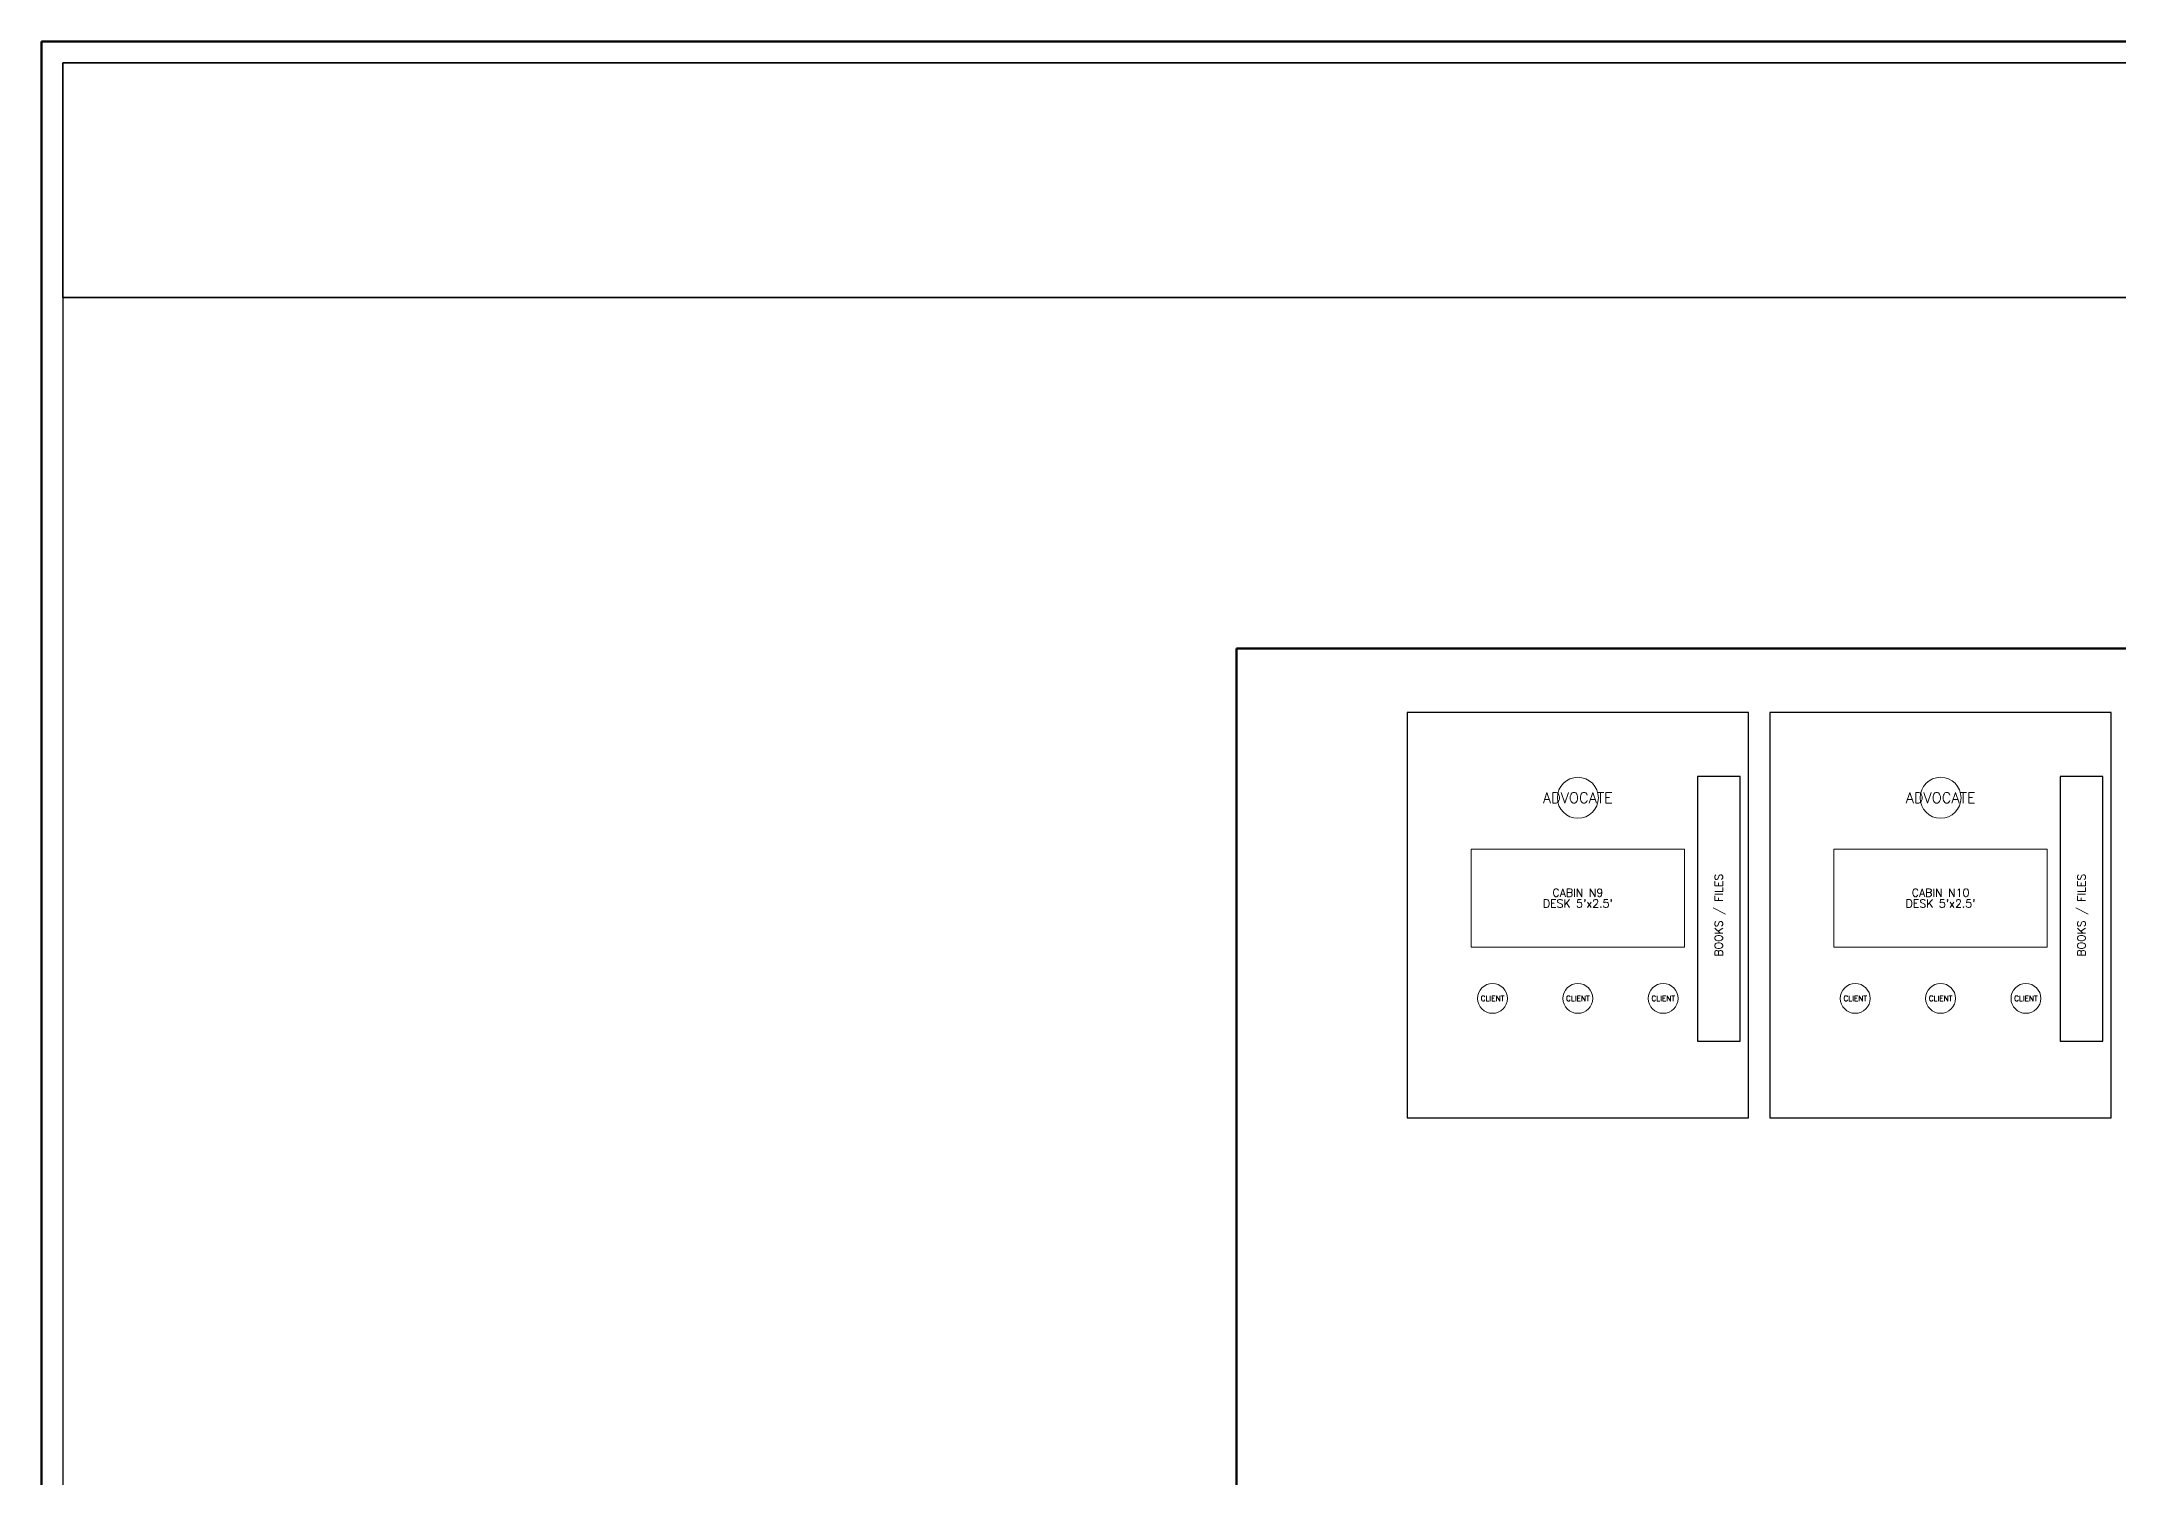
# Model space of a CAD drawing. Header units: inches. Extents: x 0 to 1800, y 0 to 1191.
# Drawn here: x 0 to 584, y 787 to 1191 of the extents above; entities that cross this region are included whole.
import ezdxf
from ezdxf.enums import TextEntityAlignment as Align

# ---------------------------------------------------------------- set-up
doc = ezdxf.new("R2010")
doc.units = ezdxf.units.IN
doc.header["$MEASUREMENT"] = 0
for name, color, linetype in [('A-DOOR', 2, 'Continuous'), ('A-FURN', 1, 'Continuous'), ('A-TTLB', 7, 'Continuous'), ('A-WALL', 7, 'Continuous')]:
    doc.layers.add(name, color=color, linetype=linetype)
doc.styles.add('SIMPLEX', font='simplex.shx')

msp = doc.modelspace()

# ---------------------------------------------------------------- linework, layer by layer
at = {"layer": 'A-DOOR', "lineweight": 30}
for p, q in [((384, 888), (420, 888)), ((486, 888), (522, 888))]:
    msp.add_line(p, q, dxfattribs=at)
at = {"layer": 'A-FURN'}
for p, q in [((477.6, 984), (465.6, 984)), ((465.6, 984), (465.6, 909.6)), ((477.6, 909.6), (477.6, 984)), ((579.6, 984), (567.6, 984)), ((567.6, 984), (567.6, 909.6)), ((579.6, 909.6), (579.6, 984)), ((465.6, 909.6), (477.6, 909.6)), ((567.6, 909.6), (579.6, 909.6))]:
    msp.add_line(p, q, dxfattribs=at)
at = {"layer": 'A-FURN', "lineweight": 20}
for p, q in [((462, 963.6), (402, 963.6)), ((402, 963.6), (402, 936)), ((462, 936), (462, 963.6)), ((564, 963.6), (504, 963.6)), ((504, 963.6), (504, 936)), ((564, 936), (564, 963.6)), ((402, 936), (462, 936)), ((504, 936), (564, 936))]:
    msp.add_line(p, q, dxfattribs=at)
for centre in [(432, 978), (534, 978)]:
    msp.add_circle(centre, 5.76, dxfattribs=at)
at = {"layer": 'A-FURN', "lineweight": 15}
for centre in [(408, 921.6), (432, 921.6), (456, 921.6), (510, 921.6), (534, 921.6), (558, 921.6)]:
    msp.add_circle(centre, 4.2, dxfattribs=at)
at = {"layer": 'A-TTLB', "lineweight": 50}
for p, q in [((1800, 1190.661), (0, 1190.661)), ((0, 1190.661), (0, 0))]:
    msp.add_line(p, q, dxfattribs=at)
at = {"layer": 'A-TTLB', "lineweight": 25}
for p, q in [((1794, 1184.661), (6, 1184.661)), ((6, 1184.661), (6, 6))]:
    msp.add_line(p, q, dxfattribs=at)
at = {"layer": 'A-TTLB', "lineweight": 35}
for p, q in [((1794, 1184.661), (6, 1184.661)), ((6, 1184.661), (6, 1118.661)), ((6, 1118.661), (1794, 1118.661))]:
    msp.add_line(p, q, dxfattribs=at)
at = {"layer": 'A-WALL', "lineweight": 50}
for p, q in [((1416, 1020), (336, 1020)), ((336, 1020), (336, 132))]:
    msp.add_line(p, q, dxfattribs=at)
at = {"layer": 'A-WALL', "lineweight": 30}
for p, q in [((480, 1002), (384, 1002)), ((384, 1002), (384, 888)), ((480, 888), (480, 1002)), ((582, 1002), (486, 1002)), ((486, 1002), (486, 888)), ((582, 888), (582, 1002)), ((384, 888), (480, 888)), ((486, 888), (582, 888))]:
    msp.add_line(p, q, dxfattribs=at)

# ---------------------------------------------------------------- texts
at = {"layer": 'A-FURN', "style": 'SIMPLEX'}
for s, height, p in [('ADVOCATE', 3, (432, 978)), ('ADVOCATE', 3, (534, 978)), ('CABIN N9', 2.25, (432, 951.319)), ('CABIN N10', 2.25, (534, 951.319)), ("DESK 5'x2.5'", 2.25, (432, 948.281)), ("DESK 5'x2.5'", 2.25, (534, 948.281)), ('CLIENT', 1.5, (408, 921.6)), ('CLIENT', 1.5, (432, 921.6)), ('CLIENT', 1.5, (456, 921.6)), ('CLIENT', 1.5, (510, 921.6)), ('CLIENT', 1.5, (534, 921.6)), ('CLIENT', 1.5, (558, 921.6))]:
    msp.add_text(s, height=height, dxfattribs=at).set_placement(p, align=Align.MIDDLE_CENTER)
for p in [(471.6, 945), (573.6, 945)]:
    msp.add_text('BOOKS / FILES', height=2.25, rotation=90, dxfattribs=at).set_placement(p, align=Align.MIDDLE_CENTER)

doc.saveas('drawing.dxf')
